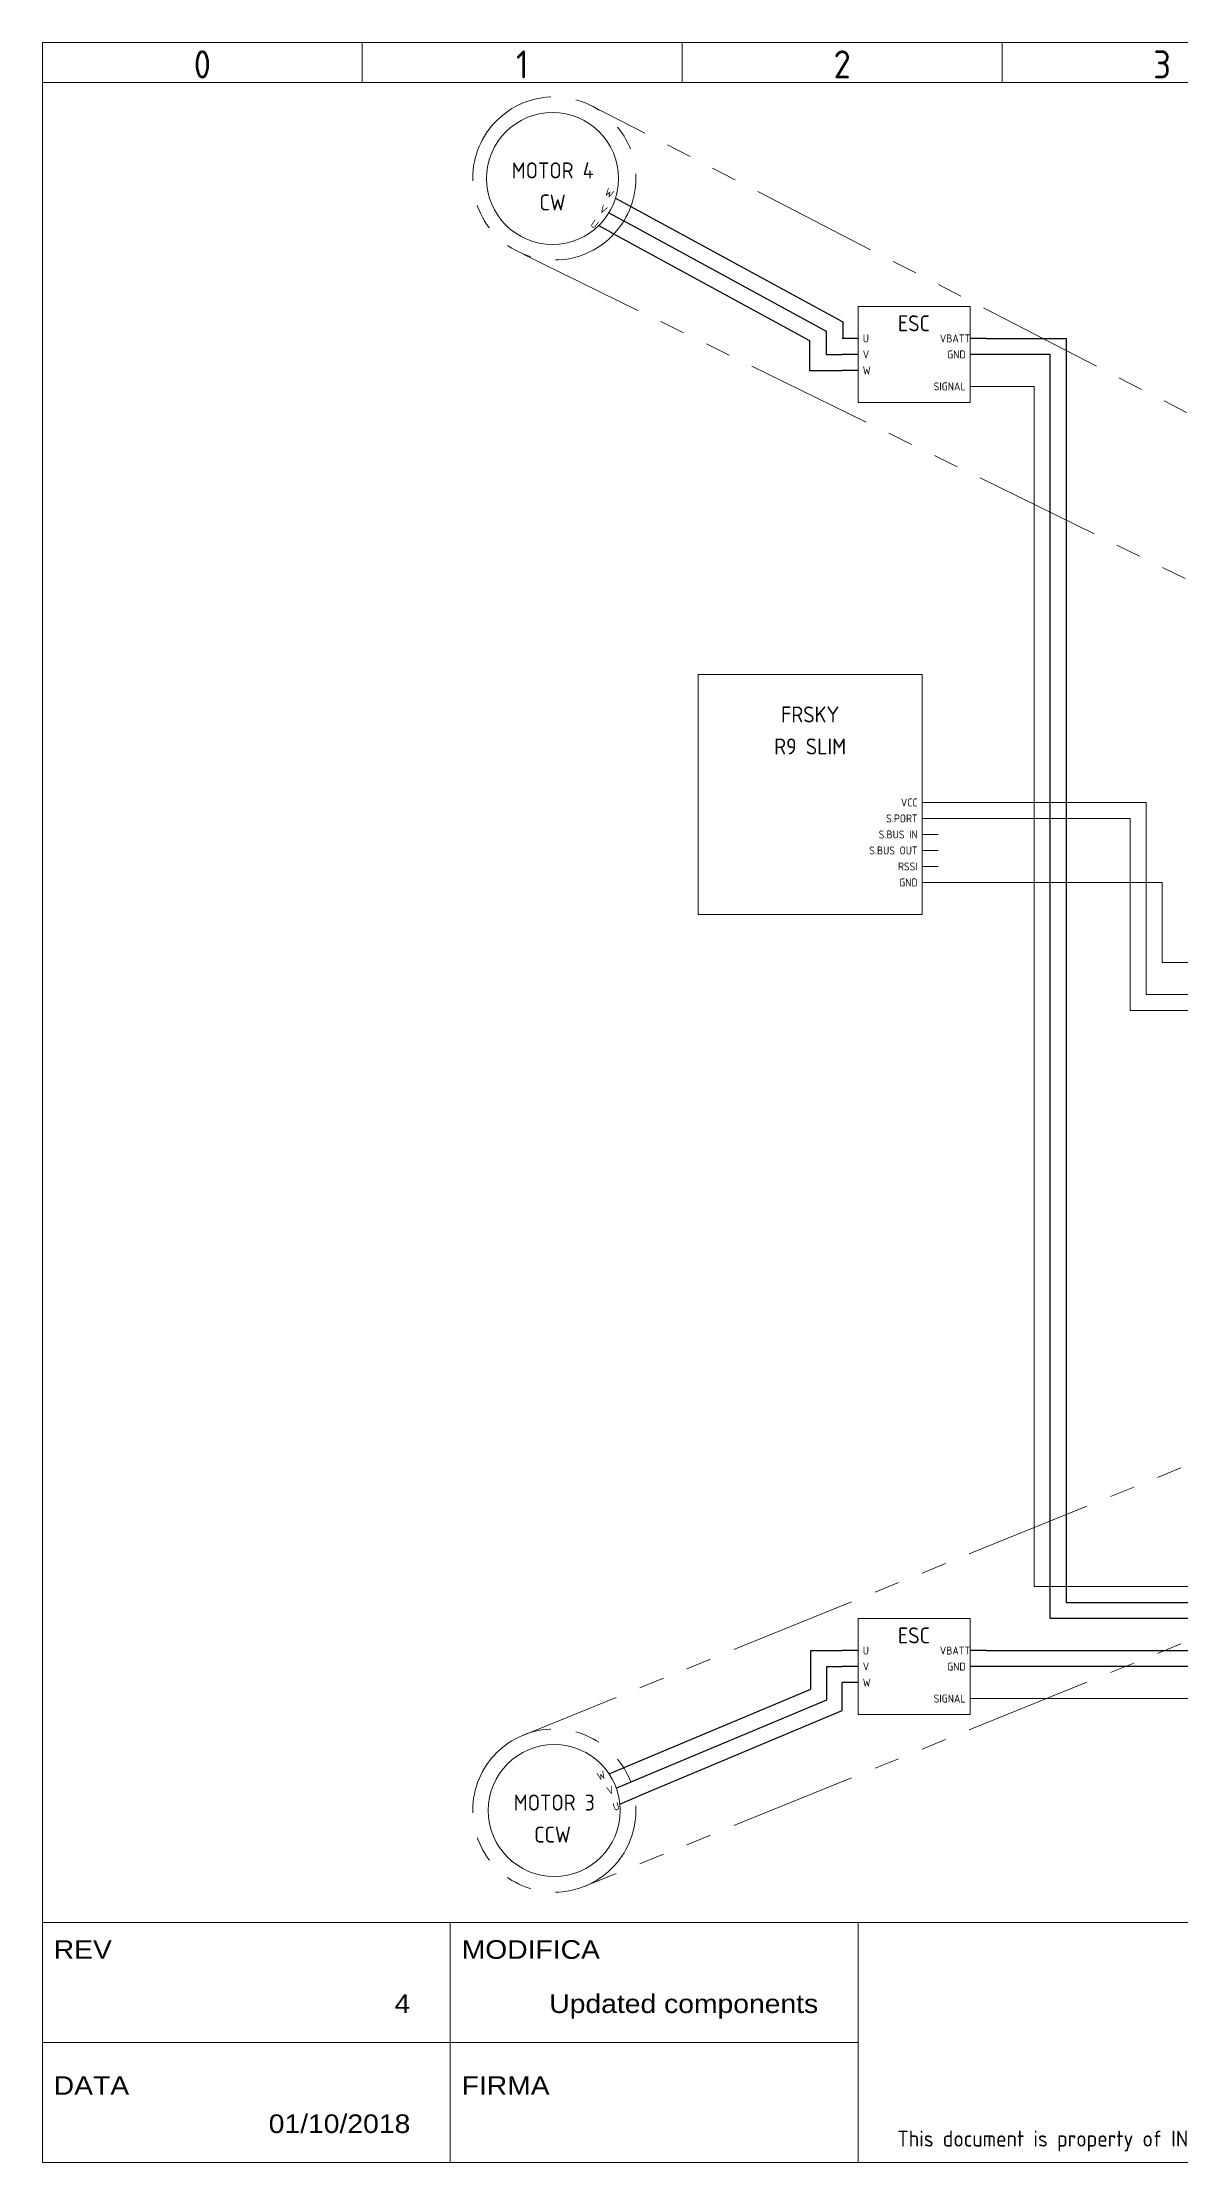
# Model space of a CAD drawing. Extents: x 10 to 410, y 10 to 275.
# Drawn here: x 10 to 152.3, y 10 to 275 of the extents above; entities that cross this region are included whole.
import ezdxf
from ezdxf.enums import TextEntityAlignment as Align

# ---------------------------------------------------------------- set-up
doc = ezdxf.new("R2010")
doc.units = 0
doc.linetypes.add('PHANTOM2', pattern=[31.75, 15.875, -3.175, 3.175, -3.175, 3.175, -3.175])
doc.layers.get('0').update_dxf_attribs({"lineweight": 5})
for name, color, linetype, lineweight in [('AM_0', 7, 'Continuous', 5), ('CARTIGLIO', 7, 'Continuous', 5), ('COMPONENTI', 7, 'Continuous', 50), ('DESC_COMPONENTI', 1, 'Continuous', 5), ('FILI_POTENZA', 2, 'Continuous', 30), ('INDICE_COMPONENTI', 30, 'Continuous', 5), ('PIN_NAME', 6, 'Continuous', 5), ('TESTO', 7, 'Continuous', 50)]:
    doc.layers.add(name, color=color, linetype=linetype, lineweight=lineweight)
doc.styles.add('Caddy_arial', font='arial.ttf', dxfattribs={"width": 1.1})
doc.styles.get("Standard").update_dxf_attribs({"font": 'geniso.shx', "oblique": 15})

# ---------------------------------------------------------------- blocks, each defined once
blk = doc.blocks.new('RX')
for p, q in [((28, -10), (26, -10)), ((26, -12), (28, -12)), ((28, -14), (26, -14)), ((26, -16), (28, -16)), ((26, -18), (28, -18)), ((28, -20), (26, -20))]:
    blk.add_line(p, q)
at = {"layer": 'AM_0'}
for p, q in [((-2, -24), (-2, 6)), ((-2, 6), (26, 6)), ((26, 6), (26, -24)), ((26, -24), (-2, -24))]:
    blk.add_line(p, q, dxfattribs=at)
at = {"layer": 'COMPONENTI'}
for s, p in [('FRSKY', (12, 0)), ('R9 SLIM', (12, -4))]:
    blk.add_text(s, height=2, dxfattribs=at).set_placement(p, align=Align.CENTER)
at = {"layer": 'DESC_COMPONENTI', "style": 'Caddy_arial', "width": 1.1}
blk.add_attdef('DESC', text='', height=1, dxfattribs=at).set_placement((24.09, -28.5), align=Align.TOP_LEFT)
at = {"layer": 'INDICE_COMPONENTI', "style": 'Caddy_arial', "width": 1.1}
blk.add_attdef('CODE', text='', height=1, dxfattribs=at).set_placement((24.09, -26.5), align=Align.TOP_LEFT)
at = {"layer": 'PIN_NAME'}
for s, p in [('VCC ', (26, -10)), ('S.PORT ', (26, -12)), ('S.BUS OUT ', (26, -16)), ('S.BUS IN ', (26, -14)), ('RSSI ', (26, -18)), ('GND ', (26, -20))]:
    blk.add_text(s, height=1, dxfattribs=at).set_placement(p, align=Align.MIDDLE_RIGHT)
blk = doc.blocks.new('ESC')
blk.add_line((-2, -6), (0, -6))
blk.add_lwpolyline([(-16, 4), (-2, 4), (-2, -8), (-16, -8)], close=True)
at = {"layer": 'FILI_POTENZA', "color": 7}
for p, q in [((-16, 0), (-18, 0)), ((-16, -2), (-18, -2)), ((0, -2), (-2, -2)), ((-16, -4), (-18, -4))]:
    blk.add_line(p, q, dxfattribs=at)
at = {"layer": 'FILI_POTENZA', "color": 1}
blk.add_line((0, 0), (-2, 0), dxfattribs=at)
at = {"layer": 'COMPONENTI'}
blk.add_text('ESC', height=2, dxfattribs=at).set_placement((-9.03, 0.89), align=Align.CENTER)
at = {"layer": 'PIN_NAME'}
for s, p in [(' U', (-16, 0)), (' V', (-16, -2)), (' W', (-16, -4))]:
    blk.add_text(s, height=1, dxfattribs=at).set_placement(p, align=Align.MIDDLE_LEFT)
for s, p in [('VBATT', (-2, 0)), (' GND ', (-2, -2)), ('SIGNAL ', (-2, -6))]:
    blk.add_text(s, height=1, dxfattribs=at).set_placement(p, align=Align.MIDDLE_RIGHT)

msp = doc.modelspace()

# ---------------------------------------------------------------- linework, layer by layer
at = {"color": 7, "linetype": 'PHANTOM2'}
for p, q in [((170, 220), (78.67, 267.07)), ((170, 199.6), (69.51, 248.84)), ((170, 104), (69.66, 63.23)), ((170, 82), (77.84, 44.55))]:
    msp.add_line(p, q, dxfattribs=at)
at = {"color": 40}
for p, q in [((134, 232), (128, 232)), ((134, 82), (134, 232)), ((140, 82), (134, 82)), ((254, 82), (140, 82)), ((128, 68), (262, 68))]:
    msp.add_line(p, q, dxfattribs=at)
at = {"color": 1}
for p, q in [((148, 180), (122, 180)), ((148, 156), (148, 180)), ((184, 156), (148, 156))]:
    msp.add_line(p, q, dxfattribs=at)
at = {"color": 3}
for p, q in [((122, 178), (146, 178)), ((146, 178), (146, 154)), ((146, 154), (184, 154))]:
    msp.add_line(p, q, dxfattribs=at)
at = {"color": 5}
for p, q in [((122, 170), (150, 170)), ((150, 170), (150, 160)), ((150, 160), (184, 160))]:
    msp.add_line(p, q, dxfattribs=at)
at = {"color": 7, "linetype": 'PHANTOM2'}
for centre in [(74, 258), (74, 54)]:
    msp.add_circle(centre, 10.2, dxfattribs=at)
for centre in [(73.79, 258), (74, 54)]:
    msp.add_circle(centre, 8.25)
at = {"layer": 'CARTIGLIO'}
for p, q in [((10, 10, 1), (10, 275, 1)), ((10, 275, 1), (410, 275, 1)), ((50, 270, 1), (50, 275, 1)), ((90, 270, 1), (90, 275, 1)), ((130, 270, 1), (130, 275, 1)), ((10, 270, 1), (410, 270, 1)), ((10, 40, 1), (410, 40, 1)), ((61, 40, 1), (61, 10, 1)), ((112, 10, 1), (112, 40, 1)), ((10, 25, 1), (112, 25, 1)), ((410, 10, 1), (10, 10, 1))]:
    msp.add_line(p, q, dxfattribs=at)
at = {"layer": 'FILI_POTENZA', "color": 7}
for p, q in [((81.66, 255.52), (84.51, 253.97)), ((79.56, 252.11), (82.51, 250.51)), ((80.83, 253.7), (83.62, 252.18)), ((83.62, 252.18), (107.98, 238.92)), ((84.51, 253.97), (110.06, 240.06)), ((82.51, 250.51), (105.93, 237.75)), ((107.98, 238.92), (107.98, 236)), ((110.06, 240.06), (110.06, 238)), ((105.93, 237.75), (105.93, 234)), ((107.98, 236), (110, 236)), ((105.93, 234), (110, 234)), ((106.08, 69.19), (106.08, 74)), ((106.08, 74), (110, 74)), ((108.06, 67.85), (108.06, 72)), ((108.06, 72), (110, 72)), ((83.84, 59.85), (106.08, 69.19)), ((110.01, 66.5), (110.01, 70)), ((84.68, 58.03), (108.06, 67.85)), ((85.29, 56.12), (110.01, 66.5)), ((80.85, 58.59), (83.84, 59.85)), ((81.75, 56.8), (84.68, 58.03)), ((82.2, 54.82), (85.29, 56.12))]:
    msp.add_line(p, q, dxfattribs=at)
at = {"layer": 'FILI_POTENZA', "color": 1}
for p, q in [((128, 238), (138, 238)), ((138, 238), (138, 80)), ((138, 80), (256, 80)), ((128, 74), (264, 74))]:
    msp.add_line(p, q, dxfattribs=at)
at = {"layer": 'FILI_POTENZA', "color": 5}
for p, q in [((136, 236), (128, 236)), ((136, 78), (136, 236)), ((258, 78), (136, 78)), ((266, 72), (128, 72))]:
    msp.add_line(p, q, dxfattribs=at)

# ---------------------------------------------------------------- block references
for name, p in [('ESC', (128, 238)), ('RX', (94, 190)), ('ESC', (128, 74))]:
    msp.add_blockref(name, p)

# ---------------------------------------------------------------- texts
at = {"layer": 'CARTIGLIO'}
for s, height, p in [('0', 3.5, (30, 270.5, 1)), ('1', 3.5, (70, 270.5, 1)), ('2', 3.5, (110, 270.5, 1)), ('3', 3.5, (150, 270.5, 1)), ('This document is property of INOVA. It may be distributed and used in osservance with Creative Commons CY-NC License.', 2, (186.2, 12, 1))]:
    msp.add_text(s, height=height, dxfattribs=at).set_placement(p, align=Align.CENTER)
at = {"layer": 'CARTIGLIO', "style": 'Caddy_arial', "width": 1.089}
for s, p in [('REV', (11.42, 35.47, 1)), ('MODIFICA', (62.42, 35.47, 1)), ('DATA', (11.42, 18.47, 1)), ('FIRMA', (62.42, 18.47, 1))]:
    msp.add_text(s, height=2.325, dxfattribs=at).set_placement(p)
at = {"layer": 'COMPONENTI'}
for s, p in [('MOTOR 4', (73.79, 258)), ('CW', (73.79, 254)), ('MOTOR 3', (74, 54)), ('CCW', (73.79, 50))]:
    msp.add_text(s, height=2, dxfattribs=at).set_placement(p, align=Align.CENTER)
at = {"layer": 'PIN_NAME'}
for s, rotation, p in [(' V', 328.5037, (79.32, 254.63)), (' W', 330.6629, (79.95, 256.69)), (' U', 325.2009, (78.25, 252.84)), (' W', 22.0089, (78.87, 57.99)), (' V', 19.8497, (80.08, 56.21)), (' U', 16.5469, (80.81, 54.25))]:
    msp.add_text(s, height=1, rotation=rotation, dxfattribs=at).set_placement(p, align=Align.MIDDLE_LEFT)
at = {"layer": 'TESTO', "style": 'Caddy_arial', "width": 1.089}
for s, height, p in [('4', 2.33, (56, 28)), ('Updated components', 2.325, (107, 28)), ('01/10/2018', 2.325, (56, 13))]:
    msp.add_text(s, height=height, dxfattribs=at).set_placement(p, align=Align.BOTTOM_RIGHT)

doc.saveas('drawing.dxf')
